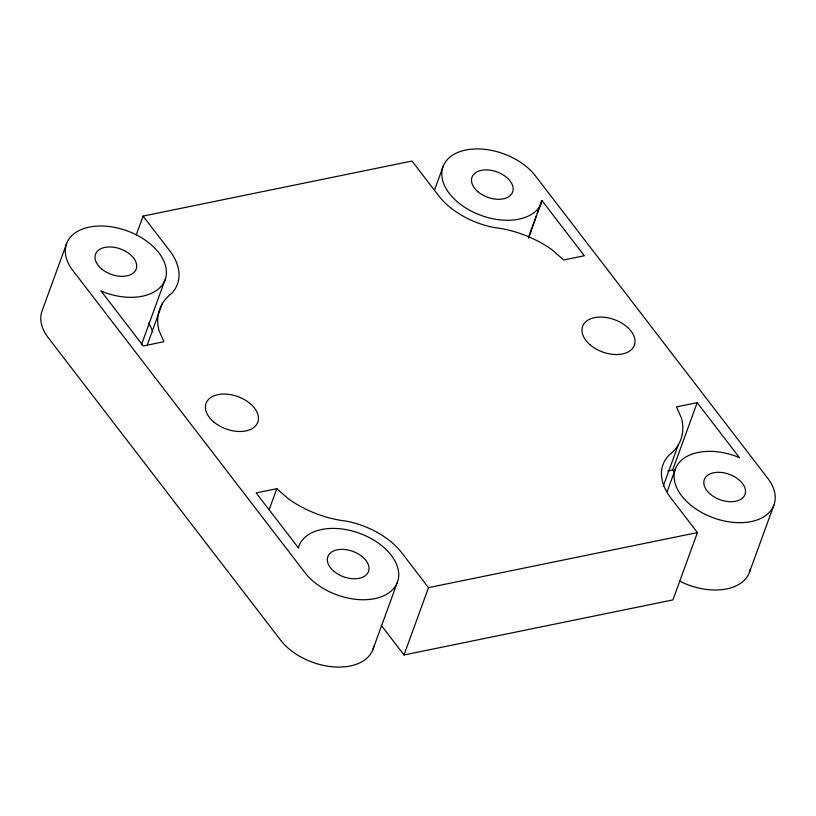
<?xml version="1.0" encoding="UTF-8"?>
<svg xmlns="http://www.w3.org/2000/svg" width="816" height="816" viewBox="0 0 816 816"><rect width="100%" height="100%" fill="white"/><g stroke="black" fill="none" stroke-linecap="round" stroke-linejoin="round"><path stroke-width="1.22" d="M528.625 238.241L541.885 200.501L584.338 255.755L563.683 259.988L552.187 249.92A81.274 50.816 20 0 0 494.18 227.511A65.576 41.004 20 0 1 438.539 195.605L411.988 161.038L143.075 216.087L136.201 234.988M66.647 243.443L42.136 310.774A52.459 32.803 20 0 0 48.307 337.793L280.643 640.213A52.459 32.803 20 0 0 334.519 666.937A52.459 32.803 20 0 0 373.871 646.068M141.403 344.831L165.046 279.868M147.145 345.209L162.19 303.868M269.086 509.949L276.818 488.682L288.323 498.749A81.274 50.816 20 0 0 346.331 521.159A65.576 41.004 20 0 1 401.962 553.064L428.512 587.632L404.012 654.962L672.925 599.913L697.435 532.583L670.874 498.025A65.576 41.004 20 0 1 669.028 455.104A81.274 50.816 20 0 0 681.513 418.261L676.535 406.868L697.19 402.645L739.643 457.898L736.307 456.348A52.459 32.803 20 0 0 674.128 477.36A52.459 32.803 20 0 0 739.174 522.679A52.459 32.803 20 0 0 767.693 478.207L535.357 175.787A52.459 32.803 20 0 0 455.542 153.49A52.459 32.803 20 0 0 468.343 209.508A52.459 32.803 20 0 0 541.528 202.807M434.53 190.006L443.129 166.382M372.871 649.618L397.382 582.287M528.564 237.119L536.296 215.852M537.163 213.496L541.885 200.501M663.265 486.142L678.32 444.802M674.23 471.985L672.68 469.975L697.19 402.645M667.294 491.242L675.464 468.802M749.353 572.557L773.864 505.226M276.818 488.682L256.163 492.915L298.615 548.168L298.982 545.863A52.459 32.803 20 0 1 372.167 539.162A52.459 32.803 20 0 1 384.968 595.18A52.459 32.803 20 0 1 305.153 572.883L72.818 270.463A52.459 32.803 20 0 1 101.337 225.991A52.459 32.803 20 0 1 166.382 271.31A52.459 32.803 20 0 1 104.193 292.322L100.868 290.761L143.32 346.025L163.914 341.669L158.987 330.398A81.274 50.816 20 0 1 171.482 293.566A65.576 41.004 20 0 0 169.626 250.645L143.075 216.087M667.825 470.975L672.68 469.975M428.512 587.632L697.435 532.583M381.245 625.331L404.012 654.962M750.353 569.017A52.459 32.803 20 0 1 679.391 581.002M148.675 323.177A65.576 41.004 20 0 1 152.745 331.857M333.866 571.271A21.644 13.535 20 0 0 368.475 571.588A21.644 13.535 20 0 0 342.19 549.362A21.644 13.535 20 0 0 333.866 571.271M101.541 268.852A21.644 13.535 20 0 0 136.139 269.168A21.644 13.535 20 0 0 109.854 246.942A21.644 13.535 20 0 0 101.541 268.852M710.348 494.21A21.644 13.535 20 0 0 744.957 494.527A21.644 13.535 20 0 0 718.672 472.301A21.644 13.535 20 0 0 710.348 494.21M478.023 191.791A21.644 13.535 20 0 0 512.621 192.107A21.644 13.535 20 0 0 486.336 169.881A21.644 13.535 20 0 0 478.023 191.791M213.731 421.933A27.54 17.218 20 0 0 257.774 422.331A27.54 17.218 20 0 0 224.318 394.046A27.54 17.218 20 0 0 213.731 421.933M590.284 344.964A27.54 17.218 20 0 0 634.328 345.362A27.54 17.218 20 0 0 600.872 317.077A27.54 17.218 20 0 0 590.284 344.964"/></g></svg>
